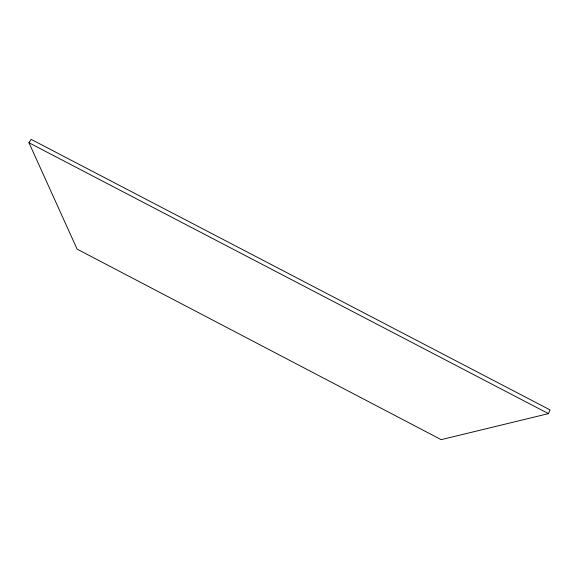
<?xml version="1.0" encoding="UTF-8"?>
<svg xmlns="http://www.w3.org/2000/svg" width="579" height="579" viewBox="0 0 579 579"><rect width="100%" height="100%" fill="white"/><g stroke="black" fill="none" stroke-linecap="round" stroke-linejoin="round"><path stroke-width="0.87" d="M548.451 413.63L550.05 409.896L31.107 139.344L28.95 142.731L77.108 249.136L441.198 439.656L548.451 413.63L28.95 142.731"/></g></svg>
